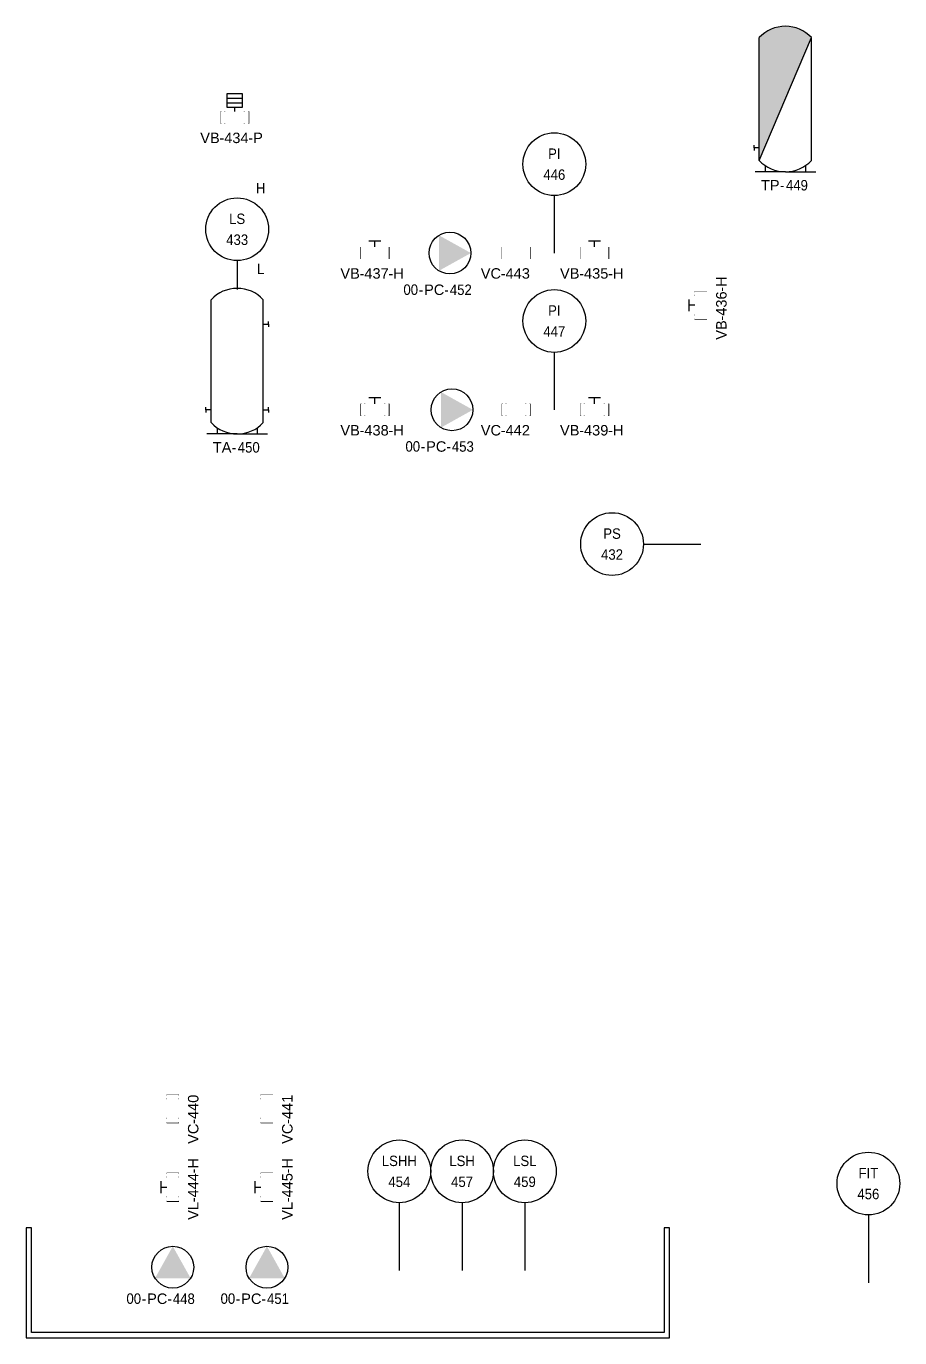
# Model space of a CAD drawing. Header units: millimetres. Extents: x 0 to 12089, y -479 to 374.
# Drawn here: x 3258 to 3425.1, y -10.5 to 240.4 of the extents above; entities that cross this region are included whole.
import ezdxf
from ezdxf.enums import TextEntityAlignment as Align

# ---------------------------------------------------------------- set-up
doc = ezdxf.new("R2010")
doc.units = ezdxf.units.MM
doc.header["$LTSCALE"] = 0.25
doc.set_wipeout_variables(frame=1)
for name, color, linetype, lineweight, true_color in [('equipment', 5, 'Continuous', 25, 0x0000ff), ('instrumentation', 7, 'Continuous', 25, 0xffffff), ('Text', 7, 'Continuous', 25, 0xffffff), ('unit', 1, 'Continuous', 25, 0xff0000), ('valve', 7, 'Continuous', 25, 0xffffff)]:
    doc.layers.add(name, color=color, linetype=linetype, lineweight=lineweight, true_color=true_color)
doc.styles.add('FlareSeparator$0$Organica', font='arial.ttf')
doc.styles.add('Organica', font='arial.ttf')
doc.styles.get("Standard").update_dxf_attribs({"font": 'arial.ttf'})
doc.styles.add('WasteContainer_Screeningcontainer_SB$0$Organica', font='arial.ttf')

# ---------------------------------------------------------------- blocks, each defined once
blk = doc.blocks.new('*U205')
at = {"color": 4, "lineweight": 25, "ltscale": 0.25}
blk.add_line((0, 11), (0, -2), dxfattribs=at)
at = {"color": 4}
blk.add_circle((0, 17), 6, dxfattribs=at)
at = {"style": 'Organica', "width": 0.9}
for tag, flags, p in [('EQUIP_TYPE', 9, (31.18, 65.35)), ('AREA_CODE', 9, (31.18, 62.35)), ('NOTE', 9, (31.18, 59.35)), ('NOTE_CHINESE', 9, (31.18, 56.35)), ('MODEL', 9, (31.18, 53.35)), ('MANUFACTURE', 9, (31.18, 50.35)), ('SPECIFICATION', 9, (31.18, 47.35)), ('DI', 9, (31.18, 44.35)), ('DO', 9, (31.18, 41.35)), ('AI', 9, (31.18, 38.35)), ('AO', 9, (31.18, 35.35)), ('PB', 9, (31.18, 32.35)), ('PO', 9, (31.18, 29.35)), ('PROCESSUNITAREA', 9, (31.18, 26.35)), ('TAG_ID', 8, (0, 19)), ('TAG', 8, (0, 15))]:
    blk.add_attdef(tag, text='', height=2, dxfattribs=dict(at, flags=flags)).set_placement(p, align=Align.MIDDLE_CENTER)
blk = doc.blocks.new('*U206')
at = {"color": 4, "lineweight": 25, "ltscale": 0.25}
blk.add_line((0, 11), (0, -2), dxfattribs=at)
at = {"color": 4}
blk.add_circle((0, 17), 6, dxfattribs=at)
at = {"style": 'Organica', "width": 0.9}
for tag, flags, p in [('SP_FLUID', 9, (31.18, 71.35)), ('SP_FLOW', 9, (31.18, 68.35)), ('EQUIP_TYPE', 9, (31.18, 65.35)), ('AREA_CODE', 9, (31.18, 62.35)), ('NOTE', 9, (31.18, 59.35)), ('NOTE_CHINESE', 9, (31.18, 56.35)), ('MODEL', 9, (31.18, 53.35)), ('MANUFACTURE', 9, (31.18, 50.35)), ('SPECIFICATION', 9, (31.18, 47.35)), ('DI', 9, (31.18, 44.35)), ('DO', 9, (31.18, 41.35)), ('AI', 9, (31.18, 38.35)), ('AO', 9, (31.18, 35.35)), ('PB', 9, (31.18, 32.35)), ('PO', 9, (31.18, 29.35)), ('PROCESSUNITAREA', 9, (31.18, 26.35)), ('TAG_ID', 8, (0, 19)), ('TAG', 8, (0, 15))]:
    blk.add_attdef(tag, text='', height=2, dxfattribs=dict(at, flags=flags)).set_placement(p, align=Align.MIDDLE_CENTER)
blk = doc.blocks.new('*U207')
at = {"color": 4, "lineweight": 25, "ltscale": 0.25}
blk.add_line((0, 11), (0, -2), dxfattribs=at)
at = {"color": 4}
blk.add_circle((0, 17), 6, dxfattribs=at)
at = {"style": 'Organica', "width": 0.9}
for tag, flags, p in [('EQUIP_TYPE', 9, (31.18, 65.35)), ('AREA_CODE', 9, (31.18, 62.35)), ('NOTE', 9, (31.18, 59.35)), ('NOTE_CHINESE', 9, (31.18, 56.35)), ('MODEL', 9, (31.18, 53.35)), ('MANUFACTURE', 9, (31.18, 50.35)), ('SPECIFICATION', 9, (31.18, 47.35)), ('DI', 9, (31.18, 44.35)), ('DO', 9, (31.18, 41.35)), ('AI', 9, (31.18, 38.35)), ('AO', 9, (31.18, 35.35)), ('PB', 9, (31.18, 32.35)), ('PO', 9, (31.18, 29.35)), ('PROCESSUNITAREA', 9, (31.18, 26.35)), ('TAG_ID', 8, (0, 19)), ('TAG', 8, (0, 15))]:
    blk.add_attdef(tag, text='', height=2, dxfattribs=dict(at, flags=flags)).set_placement(p, align=Align.MIDDLE_CENTER)
blk = doc.blocks.new('*U208')
at = {"color": 4, "lineweight": 25, "ltscale": 0.25}
blk.add_line((0, 11), (0, -2), dxfattribs=at)
at = {"color": 4}
blk.add_circle((0, 17), 6, dxfattribs=at)
at = {"style": 'Organica', "width": 0.9}
for tag, flags, p in [('EQUIP_TYPE', 9, (31.18, 65.35)), ('AREA_CODE', 9, (31.18, 62.35)), ('NOTE', 9, (31.18, 59.35)), ('NOTE_CHINESE', 9, (31.18, 56.35)), ('MODEL', 9, (31.18, 53.35)), ('MANUFACTURE', 9, (31.18, 50.35)), ('SPECIFICATION', 9, (31.18, 47.35)), ('DI', 9, (31.18, 44.35)), ('DO', 9, (31.18, 41.35)), ('AI', 9, (31.18, 38.35)), ('AO', 9, (31.18, 35.35)), ('PB', 9, (31.18, 32.35)), ('PO', 9, (31.18, 29.35)), ('PROCESSUNITAREA', 9, (31.18, 26.35)), ('TAG_ID', 8, (0, 19)), ('TAG', 8, (0, 15))]:
    blk.add_attdef(tag, text='', height=2, dxfattribs=dict(at, flags=flags)).set_placement(p, align=Align.MIDDLE_CENTER)
blk = doc.blocks.new('*U282')
at = {"color": 4, "lineweight": 25, "ltscale": 0.25}
blk.add_line((6, 17), (17, 17), dxfattribs=at)
at = {"color": 4}
blk.add_circle((0, 17), 6, dxfattribs=at)
at = {"style": 'Organica', "width": 0.9}
for tag, flags, p in [('EQUIP_TYPE', 9, (31.18, 65.35)), ('AREA_CODE', 9, (31.18, 62.35)), ('NOTE', 9, (31.18, 59.35)), ('NOTE_CHINESE', 9, (31.18, 56.35)), ('MODEL', 9, (31.18, 53.35)), ('MANUFACTURE', 9, (31.18, 50.35)), ('SPECIFICATION', 9, (31.18, 47.35)), ('DI', 9, (31.18, 44.35)), ('DO', 9, (31.18, 41.35)), ('AI', 9, (31.18, 38.35)), ('AO', 9, (31.18, 35.35)), ('PB', 9, (31.18, 32.35)), ('PO', 9, (31.18, 29.35)), ('PROCESSUNITAREA', 9, (31.18, 26.35)), ('TAG_ID', 8, (0, 19)), ('TAG', 8, (0, 15))]:
    blk.add_attdef(tag, text='', height=2, dxfattribs=dict(at, flags=flags)).set_placement(p, align=Align.MIDDLE_CENTER)
blk = doc.blocks.new('*U283')
at = {"color": 4, "lineweight": 25, "ltscale": 0.25}
blk.add_line((0, 11), (0, 5.5), dxfattribs=at)
at = {"color": 4}
blk.add_circle((0, 17), 6, dxfattribs=at)
at = {"char_height": 2, "width": 5.3402, "attachment_point": 5, "line_spacing_factor": 0.9, "style": 'Organica'}
for s, insert in [('{\\W0.9;H}', (4.49, 24.85)), ('\\pxqc;{\\W0.9;L}', (4.49, 9.42))]:
    blk.add_mtext(s, dxfattribs=dict(at, insert=insert))
at = {"style": 'Organica', "width": 0.9}
for tag, flags, p in [('EQUIP_TYPE', 9, (31.18, 65.35)), ('AREA_CODE', 9, (31.18, 62.35)), ('NOTE', 9, (31.18, 59.35)), ('NOTE_CHINESE', 9, (31.18, 56.35)), ('MODEL', 9, (31.18, 53.35)), ('MANUFACTURE', 9, (31.18, 50.35)), ('SPECIFICATION', 9, (31.18, 47.35)), ('DI', 9, (31.18, 44.35)), ('DO', 9, (31.18, 41.35)), ('AI', 9, (31.18, 38.35)), ('AO', 9, (31.18, 35.35)), ('PB', 9, (31.18, 32.35)), ('PO', 9, (31.18, 29.35)), ('PROCESSUNITAREA', 9, (31.18, 26.35)), ('TAG_ID', 8, (0, 19)), ('TAG', 8, (0, 15))]:
    blk.add_attdef(tag, text='', height=2, dxfattribs=dict(at, flags=flags)).set_placement(p, align=Align.MIDDLE_CENTER)
blk = doc.blocks.new('*U219')
at = {"color": 4, "lineweight": 25, "ltscale": 0.25}
blk.add_line((0, 11), (0, 0), dxfattribs=at)
at = {"color": 4}
blk.add_circle((0, 17), 6, dxfattribs=at)
at = {"style": 'Organica', "width": 0.9}
for tag, flags, p in [('SP_FLUID', 9, (31.18, 71.35)), ('SP_FLOW', 9, (31.18, 68.35)), ('EQUIP_TYPE', 9, (31.18, 65.35)), ('AREA_CODE', 9, (31.18, 62.35)), ('NOTE', 9, (31.18, 59.35)), ('NOTE_CHINESE', 9, (31.18, 56.35)), ('MODEL', 9, (31.18, 53.35)), ('MANUFACTURE', 9, (31.18, 50.35)), ('SPECIFICATION', 9, (31.18, 47.35)), ('DI', 9, (31.18, 44.35)), ('DO', 9, (31.18, 41.35)), ('AI', 9, (31.18, 38.35)), ('AO', 9, (31.18, 35.35)), ('PB', 9, (31.18, 32.35)), ('PO', 9, (31.18, 29.35)), ('PROCESSUNITAREA', 9, (31.18, 26.35)), ('TAG_ID', 8, (0, 19)), ('TAG', 8, (0, 15))]:
    blk.add_attdef(tag, text='', height=2, dxfattribs=dict(at, flags=flags)).set_placement(p, align=Align.MIDDLE_CENTER)
blk = doc.blocks.new('*U354')
at = {"lineweight": 25, "ltscale": 0.25, "flags": 128}
blk.add_lwpolyline([(0, 21), (0, 0), (123, 0), (123, 21), (122, 21), (122, 1), (1, 1), (1, 21)], close=True, dxfattribs=at)
at = {"style": 'Organica', "flags": 1}
for tag, p in [('WIDTH', (-11.4, 38.99)), ('HEIGHT', (-11.4, 36.04)), ('LENGTH', (-11.4, 33.02)), ('LIQUIDLEVEL', (-11.4, 29.93)), ('VOLUME', (-11.4, 26.97))]:
    blk.add_attdef(tag, text='', height=2, dxfattribs=at).set_placement(p, align=Align.MIDDLE_CENTER)
at = {"layer": 'Text', "lineweight": 30, "flags": 104}
blk.add_attdef('NAME1', text='', height=2.5, dxfattribs=at).set_placement((25.58, -5.71), align=Align.MIDDLE_CENTER)
blk = doc.blocks.new('*U413')
blk.add_circle((0, 0), 4)
blk.add_solid([(-3.4, -2.11), (0, 4), (3.4, -2.11)])
at = {"char_height": 2, "width": 5.3402, "attachment_point": 6, "line_spacing_factor": 0.9, "style": 'Organica'}
for insert in [(-5.1, -6.03), (-0.2, -6.03)]:
    blk.add_mtext('{\\W0.9;-}', dxfattribs=dict(at, insert=insert))
at = {"style": 'Organica', "flags": 1}
for tag, p in [('PUMP_TYPE', (-13.95, 99.74)), ('NOTE', (-13.95, 96.74)), ('NOTE_CHINESE', (-13.95, 93.74)), ('MATERIAL_HOUSING', (-13.95, 90.64)), ('MATERIAL_IMPELLER', (-13.95, 87.64)), ('INSTALLED_POWER', (-13.95, 81.43)), ('CONSUMED_POWER', (-13.95, 78.43)), ('MODEL', (-13.95, 75.32)), ('MANUFACTURE', (-13.95, 72.21)), ('UNIT_CAPACITY', (-13.42, 69.06)), ('SP_CAPACITY', (-13.42, 66.16)), ('UNIT_HEAD', (-13.42, 63.06)), ('SP_HEAD', (-13.42, 60.06)), ('INSTALLATION', (-13.42, 56.95)), ('STB_DTY', (-13.42, 53.63)), ('RUNNINGHOURS', (-13.42, 50.63)), ('HOSTNAME', (-12.95, 46.85)), ('DI', (-13.85, 41.6)), ('DO', (-13.85, 38.6)), ('PO', (-13.85, 26.6)), ('PROCESSUNITAREA', (-13.85, 23.6))]:
    blk.add_attdef(tag, text='', height=2, dxfattribs=at).set_placement(p, align=Align.MIDDLE_CENTER)
at = {"style": 'Organica', "width": 0.9}
blk.add_attdef('AREA_CODE', text='', height=2, dxfattribs=at).set_placement((-6.07, -6.01), align=Align.MIDDLE_RIGHT)
at = {"style": 'Organica'}
blk.add_attdef('TAG_ID', text='', height=2, dxfattribs=at).set_placement((-1.04, -6.03), align=Align.MIDDLE_RIGHT)
at = {"style": 'Organica', "width": 0.9, "flags": 8}
blk.add_attdef('TAG', text='', height=2, dxfattribs=at).set_placement((2.11, -6.03), align=Align.MIDDLE_CENTER)
blk = doc.blocks.new('*U415')
blk.add_circle((0, 0), 4)
blk.add_solid([(-3.4, -2.11), (0, 4), (3.4, -2.11)])
at = {"char_height": 2, "width": 5.3402, "attachment_point": 6, "line_spacing_factor": 0.9, "style": 'Organica'}
for insert in [(-5.1, -6.03), (-0.2, -6.03)]:
    blk.add_mtext('{\\W0.9;-}', dxfattribs=dict(at, insert=insert))
at = {"style": 'Organica', "flags": 1}
for tag, p in [('PUMP_TYPE', (-13.95, 99.74)), ('NOTE', (-13.95, 96.74)), ('NOTE_CHINESE', (-13.95, 93.74)), ('MATERIAL_HOUSING', (-13.95, 90.64)), ('MATERIAL_IMPELLER', (-13.95, 87.64)), ('INSTALLED_POWER', (-13.95, 81.43)), ('CONSUMED_POWER', (-13.95, 78.43)), ('MODEL', (-13.95, 75.32)), ('MANUFACTURE', (-13.95, 72.21)), ('UNIT_CAPACITY', (-13.42, 69.06)), ('SP_CAPACITY', (-13.42, 66.16)), ('UNIT_HEAD', (-13.42, 63.06)), ('SP_HEAD', (-13.42, 60.06)), ('INSTALLATION', (-13.42, 56.95)), ('STB_DTY', (-13.42, 53.63)), ('RUNNINGHOURS', (-13.42, 50.63)), ('HOSTNAME', (-12.95, 46.85)), ('DI', (-13.85, 41.6)), ('DO', (-13.85, 38.6)), ('PO', (-13.85, 26.6)), ('PROCESSUNITAREA', (-13.85, 23.6))]:
    blk.add_attdef(tag, text='', height=2, dxfattribs=at).set_placement(p, align=Align.MIDDLE_CENTER)
at = {"style": 'Organica', "width": 0.9}
blk.add_attdef('AREA_CODE', text='', height=2, dxfattribs=at).set_placement((-6.07, -6.01), align=Align.MIDDLE_RIGHT)
at = {"style": 'Organica'}
blk.add_attdef('TAG_ID', text='', height=2, dxfattribs=at).set_placement((-1.04, -6.03), align=Align.MIDDLE_RIGHT)
at = {"style": 'Organica', "width": 0.9, "flags": 8}
blk.add_attdef('TAG', text='', height=2, dxfattribs=at).set_placement((2.11, -6.03), align=Align.MIDDLE_CENTER)
blk = doc.blocks.new('*U417')
blk.add_circle((0, 0), 4)
blk.add_solid([(-3.4, -2.11), (0, 4), (3.4, -2.11)])
at = {"char_height": 2, "width": 5.3402, "attachment_point": 6, "rotation": 90, "line_spacing_factor": 0.9, "style": 'Organica'}
for insert in [(7.02, -0.23), (7.02, -5.13)]:
    blk.add_mtext('{\\W0.9;-}', dxfattribs=dict(at, insert=insert))
at = {"style": 'Organica', "flags": 1}
for tag, p in [('PUMP_TYPE', (-13.95, 99.74)), ('NOTE', (-13.95, 96.74)), ('NOTE_CHINESE', (-13.95, 93.74)), ('MATERIAL_HOUSING', (-13.95, 90.64)), ('MATERIAL_IMPELLER', (-13.95, 87.64)), ('INSTALLED_POWER', (-13.95, 81.43)), ('CONSUMED_POWER', (-13.95, 78.43)), ('MODEL', (-13.95, 75.32)), ('MANUFACTURE', (-13.95, 72.21)), ('UNIT_CAPACITY', (-13.42, 69.06)), ('SP_CAPACITY', (-13.42, 66.16)), ('UNIT_HEAD', (-13.42, 63.06)), ('SP_HEAD', (-13.42, 60.06)), ('INSTALLATION', (-13.42, 56.95)), ('STB_DTY', (-13.42, 53.63)), ('RUNNINGHOURS', (-13.42, 50.63)), ('HOSTNAME', (-12.95, 46.85)), ('DI', (-13.85, 41.6)), ('DO', (-13.85, 38.6)), ('PO', (-13.85, 26.6)), ('PROCESSUNITAREA', (-13.85, 23.6))]:
    blk.add_attdef(tag, text='', height=2, dxfattribs=at).set_placement(p, align=Align.MIDDLE_CENTER)
at = {"style": 'Organica', "width": 0.9, "flags": 8}
blk.add_attdef('TAG', text='', height=2, rotation=90, dxfattribs=at).set_placement((7.02, 2.08), align=Align.MIDDLE_CENTER)
at = {"style": 'Organica'}
blk.add_attdef('TAG_ID', text='', height=2, rotation=90, dxfattribs=at).set_placement((7.02, -1.07), align=Align.MIDDLE_RIGHT)
at = {"style": 'Organica', "width": 0.9}
blk.add_attdef('AREA_CODE', text='', height=2, rotation=90, dxfattribs=at).set_placement((7, -6.1), align=Align.MIDDLE_RIGHT)
blk = doc.blocks.new('*U419')
blk.add_circle((0, 0), 4)
blk.add_solid([(-3.4, -2.11), (0, 4), (3.4, -2.11)])
at = {"char_height": 2, "width": 5.3402, "attachment_point": 6, "rotation": 90, "line_spacing_factor": 0.9, "style": 'Organica'}
for insert in [(7.02, -0.23), (7.02, -5.13)]:
    blk.add_mtext('{\\W0.9;-}', dxfattribs=dict(at, insert=insert))
at = {"style": 'Organica', "flags": 1}
for tag, p in [('PUMP_TYPE', (-13.95, 99.74)), ('NOTE', (-13.95, 96.74)), ('NOTE_CHINESE', (-13.95, 93.74)), ('MATERIAL_HOUSING', (-13.95, 90.64)), ('MATERIAL_IMPELLER', (-13.95, 87.64)), ('INSTALLED_POWER', (-13.95, 81.43)), ('CONSUMED_POWER', (-13.95, 78.43)), ('MODEL', (-13.95, 75.32)), ('MANUFACTURE', (-13.95, 72.21)), ('UNIT_CAPACITY', (-13.42, 69.06)), ('SP_CAPACITY', (-13.42, 66.16)), ('UNIT_HEAD', (-13.42, 63.06)), ('SP_HEAD', (-13.42, 60.06)), ('INSTALLATION', (-13.42, 56.95)), ('STB_DTY', (-13.42, 53.63)), ('RUNNINGHOURS', (-13.42, 50.63)), ('HOSTNAME', (-12.95, 46.85)), ('DI', (-13.85, 41.6)), ('DO', (-13.85, 38.6)), ('PO', (-13.85, 26.6)), ('PROCESSUNITAREA', (-13.85, 23.6))]:
    blk.add_attdef(tag, text='', height=2, dxfattribs=at).set_placement(p, align=Align.MIDDLE_CENTER)
at = {"style": 'Organica', "width": 0.9, "flags": 8}
blk.add_attdef('TAG', text='', height=2, rotation=90, dxfattribs=at).set_placement((7.02, 2.08), align=Align.MIDDLE_CENTER)
at = {"style": 'Organica'}
blk.add_attdef('TAG_ID', text='', height=2, rotation=90, dxfattribs=at).set_placement((7.02, -1.07), align=Align.MIDDLE_RIGHT)
at = {"style": 'Organica', "width": 0.9}
blk.add_attdef('AREA_CODE', text='', height=2, rotation=90, dxfattribs=at).set_placement((7, -6.1), align=Align.MIDDLE_RIGHT)
blk = doc.blocks.new('*U549')
blk.add_hatch(color=256).paths.add_polyline_path([(10, 25.17, 0.433259), (0, 25.17), (0, 1.65)])
at = {"lineweight": 25, "ltscale": 0.25}
for p, q in [((0, 1.65), (0, 25.17)), ((0, 1.65), (10, 25.17)), ((10, 1.65), (10, 25.17)), ((-1, 4.09), (-1, 4.59)), ((0, 4.09), (-1, 4.09)), ((-1, 4.09), (-1, 3.59)), ((1.15, 0.67), (1.15, -0.52)), ((8.85, 0.67), (8.85, -0.52)), ((5, -0.52), (-0.8, -0.52)), ((5, -0.52), (10.8, -0.52))]:
    blk.add_line(p, q, dxfattribs=at)
for centre, start, end in [((5, 20.48), 43.1498, 136.8502), ((5, 6.34), 223.1498, 316.8502)]:
    blk.add_arc(centre, 6.85, start, end)
at = {"insert": (4.8, -3.09), "char_height": 2, "width": 5.3402, "attachment_point": 6, "line_spacing_factor": 0.9, "style": 'FlareSeparator$0$Organica'}
blk.add_mtext('{\\W0.9;-}', dxfattribs=at)
at = {"flags": 1}
for tag, style, p in [('NOTE', 'FlareSeparator$0$Organica', (32.34, 64.82)), ('STB_DTY', 'WasteContainer_Screeningcontainer_SB$0$Organica', (32.87, 61.29)), ('MODEL', 'WasteContainer_Screeningcontainer_SB$0$Organica', (32.87, 54.87)), ('MANUFACTURE', 'WasteContainer_Screeningcontainer_SB$0$Organica', (32.87, 51.77)), ('SP_VOLUME', 'WasteContainer_Screeningcontainer_SB$0$Organica', (32.95, 48.47)), ('EQUIP_TYPE', 'FlareSeparator$0$Organica', (33.98, 43.48)), ('NOTE_CHINESE', 'FlareSeparator$0$Organica', (33.98, 37.48)), ('STB_DTY', 'FlareSeparator$0$Organica', (33.98, 34.48)), ('MATERIAL_BODY', 'FlareSeparator$0$Organica', (33.98, 31.37)), ('MODEL', 'FlareSeparator$0$Organica', (33.98, 28.06)), ('MANUFACTURE', 'FlareSeparator$0$Organica', (33.98, 24.95)), ('SP_VOLUME', 'FlareSeparator$0$Organica', (34.06, 21.66)), ('UNIT_VOLUME', 'FlareSeparator$0$Organica', (34.06, 18.66))]:
    blk.add_attdef(tag, text='', height=2, dxfattribs=dict(at, style=style)).set_placement(p, align=Align.MIDDLE_CENTER)
at = {"style": 'FlareSeparator$0$Organica'}
blk.add_attdef('TAG_ID', text='', height=2, dxfattribs=at).set_placement((3.89, -3.09), align=Align.MIDDLE_RIGHT)
at = {"style": 'FlareSeparator$0$Organica', "width": 0.9, "flags": 8}
blk.add_attdef('TAG', text='', height=2, dxfattribs=at).set_placement((5.11, -3.09), align=Align.MIDDLE_LEFT)
blk = doc.blocks.new('*U550')
at = {"lineweight": 25, "ltscale": 0.25}
for p, q in [((0, 1.65), (0, 25.17)), ((10, 1.65), (10, 25.17)), ((10, 20.5), (11, 20.5)), ((11, 20.5), (11, 21)), ((11, 20.5), (11, 20)), ((-1, 4.09), (-1, 4.59)), ((0, 4.09), (-1, 4.09)), ((-1, 4.09), (-1, 3.59)), ((10, 4.09), (11, 4.09)), ((11, 4.09), (11, 4.59)), ((11, 4.09), (11, 3.59)), ((1.15, 0.67), (1.15, -0.52)), ((8.85, 0.67), (8.85, -0.52)), ((5, -0.52), (-0.8, -0.52)), ((5, -0.52), (10.8, -0.52))]:
    blk.add_line(p, q, dxfattribs=at)
for centre, start, end in [((5, 20.48), 43.1498, 136.8502), ((5, 6.34), 223.1498, 316.8502)]:
    blk.add_arc(centre, 6.85, start, end)
at = {"insert": (4.8, -3.09), "char_height": 2, "width": 5.3402, "attachment_point": 6, "line_spacing_factor": 0.9, "style": 'FlareSeparator$0$Organica'}
blk.add_mtext('{\\W0.9;-}', dxfattribs=at)
at = {"flags": 1}
for tag, style, p in [('NOTE', 'FlareSeparator$0$Organica', (32.34, 64.82)), ('STB_DTY', 'WasteContainer_Screeningcontainer_SB$0$Organica', (32.87, 61.29)), ('MODEL', 'WasteContainer_Screeningcontainer_SB$0$Organica', (32.87, 54.87)), ('MANUFACTURE', 'WasteContainer_Screeningcontainer_SB$0$Organica', (32.87, 51.77)), ('SP_VOLUME', 'WasteContainer_Screeningcontainer_SB$0$Organica', (32.95, 48.47)), ('EQUIP_TYPE', 'FlareSeparator$0$Organica', (33.98, 43.48)), ('NOTE_CHINESE', 'FlareSeparator$0$Organica', (33.98, 37.48)), ('STB_DTY', 'FlareSeparator$0$Organica', (33.98, 34.48)), ('MATERIAL_BODY', 'FlareSeparator$0$Organica', (33.98, 31.37)), ('MODEL', 'FlareSeparator$0$Organica', (33.98, 28.06)), ('MANUFACTURE', 'FlareSeparator$0$Organica', (33.98, 24.95)), ('SP_VOLUME', 'FlareSeparator$0$Organica', (34.06, 21.66)), ('UNIT_VOLUME', 'FlareSeparator$0$Organica', (34.06, 18.66))]:
    blk.add_attdef(tag, text='', height=2, dxfattribs=dict(at, style=style)).set_placement(p, align=Align.MIDDLE_CENTER)
at = {"style": 'FlareSeparator$0$Organica'}
blk.add_attdef('TAG_ID', text='', height=2, dxfattribs=at).set_placement((3.89, -3.09), align=Align.MIDDLE_RIGHT)
at = {"style": 'FlareSeparator$0$Organica', "width": 0.9, "flags": 8}
blk.add_attdef('TAG', text='', height=2, dxfattribs=at).set_placement((5.11, -3.09), align=Align.MIDDLE_LEFT)
blk = doc.blocks.new('*U602')
at = {"lineweight": 25, "ltscale": 0.25}
for p, q in [((1.5, 4.5), (-1.5, 4.5)), ((-1.5, 4.5), (-1.5, 2)), ((-1.5, 3.67), (1.5, 3.67)), ((-1.5, 2.83), (1.5, 2.83)), ((1.5, 2), (1.5, 4.5)), ((-2.67, 1.14), (-2.67, -1.14)), ((-1.9, -1.14), (-1.9, 1.14)), ((1.9, -0.76), (-1.9, 0.76)), ((-1.5, 2), (0, 2)), ((0, 0.5), (0, 2)), ((0, 2), (1.5, 2)), ((1.9, -1.14), (1.9, 1.14)), ((2.67, 1.14), (2.67, -1.14))]:
    blk.add_line(p, q, dxfattribs=at)
blk.add_circle((0, 0), 0.5)
at = {"char_height": 2, "width": 5.3402, "style": 'Organica'}
for s, insert, attachment_point in [('-', (-1.98, -3.9), 6), ('-P', (2.6, -3.9), 4)]:
    blk.add_mtext(s, dxfattribs=dict(at, insert=insert, attachment_point=attachment_point))
at = {"style": 'Organica'}
for tag, flags, p in [('EQUIP_TYPE', 1, (-8.63, 62.54)), ('NOTE', 1, (-8.63, 59.54)), ('NOTE_CHINESE', 1, (-8.63, 56.54)), ('AREA_CODE', 1, (-8.63, 53.54)), ('DI', 1, (-8.63, 50.54)), ('DO', 1, (-8.63, 47.54)), ('AI', 1, (-8.63, 44.54)), ('AO', 1, (-8.63, 41.54)), ('PB', 1, (-8.63, 38.54)), ('PO', 1, (-8.63, 35.54)), ('SP_ACTUATED', 1, (-8.63, 32.54)), ('SIZE', 1, (-8.63, 23.54)), ('MATERIAL', 1, (-8.63, 19.54)), ('PRESSURE', 1, (-8.63, 15.54)), ('PROCESSUNITAREA', 1, (-8.63, 11.72)), ('TAG', 8, (0.33, -3.9))]:
    blk.add_attdef(tag, text='', height=2, dxfattribs=dict(at, flags=flags)).set_placement(p, align=Align.MIDDLE_CENTER)
blk.add_attdef('TAG_ID', text='', height=2, dxfattribs=at).set_placement((-2.86, -3.9), align=Align.MIDDLE_RIGHT)
blk.add_wipeout([(-2.67, 1.14), (2.67, 1.14), (2.67, -1.14), (-2.67, -1.14)])
blk = doc.blocks.new('*U557')
at = {"lineweight": 25, "ltscale": 0.25}
for p, q in [((-2.67, 1.14), (-2.67, -1.14)), ((-1.9, -1.14), (-1.9, 1.14)), ((1.9, -0.76), (-1.9, 0.76)), ((1.14, 2.29), (-1.14, 2.29)), ((0, 0.5), (0, 2.29)), ((1.9, -1.14), (1.9, 1.14)), ((2.67, 1.14), (2.67, -1.14))]:
    blk.add_line(p, q, dxfattribs=at)
blk.add_circle((0, 0), 0.5)
at = {"char_height": 2, "width": 5.3402, "style": 'Organica'}
for s, insert, attachment_point in [('-', (-1.98, -3.9), 6), ('-H', (2.6, -3.9), 4)]:
    blk.add_mtext(s, dxfattribs=dict(at, insert=insert, attachment_point=attachment_point))
at = {"style": 'Organica'}
for tag, flags, p in [('EQUIP_TYPE', 1, (-8.63, 62.54)), ('NOTE', 1, (-8.63, 59.54)), ('NOTE_CHINESE', 1, (-8.63, 56.54)), ('AREA_CODE', 1, (-8.63, 53.54)), ('DI', 1, (-8.63, 50.54)), ('DO', 1, (-8.63, 47.54)), ('AI', 1, (-8.63, 44.54)), ('AO', 1, (-8.63, 41.54)), ('PB', 1, (-8.63, 38.54)), ('PO', 1, (-8.63, 35.54)), ('SP_ACTUATED', 1, (-8.63, 32.54)), ('SIZE', 1, (-8.63, 23.54)), ('MATERIAL', 1, (-8.63, 19.54)), ('PRESSURE', 1, (-8.63, 15.54)), ('PROCESSUNITAREA', 1, (-8.63, 11.72)), ('TAG', 8, (0.33, -3.9))]:
    blk.add_attdef(tag, text='', height=2, dxfattribs=dict(at, flags=flags)).set_placement(p, align=Align.MIDDLE_CENTER)
blk.add_attdef('TAG_ID', text='', height=2, dxfattribs=at).set_placement((-2.86, -3.9), align=Align.MIDDLE_RIGHT)
blk.add_wipeout([(-2.67, 1.14), (2.67, 1.14), (2.67, -1.14), (-2.67, -1.14)])
blk = doc.blocks.new('*U578')
at = {"lineweight": 25, "ltscale": 0.25}
for p, q in [((-2.67, 1.14), (-2.67, -1.14)), ((-1.9, -1.14), (-1.9, 1.14)), ((-1.9, 0.76), (1.9, -0.76)), ((1.9, -0.76), (1.09, 0.17)), ((1.9, -1.14), (1.9, 1.14)), ((2.67, 1.14), (2.67, -1.14)), ((1.9, -0.76), (0.67, -0.87))]:
    blk.add_line(p, q, dxfattribs=at)
at = {"insert": (-1.98, -3.9), "char_height": 2, "width": 5.3402, "attachment_point": 6, "style": 'Organica'}
blk.add_mtext('-', dxfattribs=at)
at = {"style": 'Organica'}
for tag, flags, p in [('EQUIP_TYPE', 1, (-8.63, 62.54)), ('NOTE', 1, (-8.63, 59.54)), ('NOTE_CHINESE', 1, (-8.63, 56.54)), ('AREA_CODE', 1, (-8.63, 53.54)), ('DI', 1, (-8.63, 50.54)), ('DO', 1, (-8.63, 47.54)), ('AI', 1, (-8.63, 44.54)), ('AO', 1, (-8.63, 41.54)), ('PB', 1, (-8.63, 38.54)), ('PO', 1, (-8.63, 35.54)), ('SP_ACTUATED', 1, (-8.63, 32.54)), ('SIZE', 1, (-8.63, 23.54)), ('MATERIAL', 1, (-8.63, 19.54)), ('PRESSURE', 1, (-8.63, 15.54)), ('PROCESSUNITAREA', 1, (-8.63, 11.72)), ('TAG', 8, (0.33, -3.9))]:
    blk.add_attdef(tag, text='', height=2, dxfattribs=dict(at, flags=flags)).set_placement(p, align=Align.MIDDLE_CENTER)
blk.add_attdef('TAG_ID', text='', height=2, dxfattribs=at).set_placement((-2.86, -3.9), align=Align.MIDDLE_RIGHT)
blk.add_wipeout([(-2.67, 1.14), (2.67, 1.14), (2.67, -1.14), (-2.67, -1.14)])
blk = doc.blocks.new('*U556')
blk.add_hatch(color=256).paths.add_polyline_path([(-0.5, 0, 1), (0.5, 0, 1)])
at = {"lineweight": 25, "ltscale": 0.25}
for p, q in [((-2.67, 1.14), (-2.67, -1.14)), ((-1.9, -1.14), (-1.9, 1.14)), ((-0.46, 0.19), (-1.9, 0.76)), ((1.14, 2.29), (-1.14, 2.29)), ((0, 2.29), (0, 0)), ((0.46, 0.19), (1.9, 0.76)), ((1.9, -1.14), (1.9, 1.14)), ((2.67, 1.14), (2.67, -1.14)), ((-1.9, -0.76), (-0.46, -0.19)), ((1.9, -0.76), (0.46, -0.19))]:
    blk.add_line(p, q, dxfattribs=at)
blk.add_circle((0, 0), 0.5)
at = {"char_height": 2, "width": 5.3402, "style": 'Organica'}
for s, insert, attachment_point in [('-', (-1.98, -3.9), 6), ('-H', (2.6, -3.9), 4)]:
    blk.add_mtext(s, dxfattribs=dict(at, insert=insert, attachment_point=attachment_point))
at = {"style": 'Organica'}
for tag, flags, p in [('EQUIP_TYPE', 1, (-8.63, 62.54)), ('NOTE', 1, (-8.63, 59.54)), ('NOTE_CHINESE', 1, (-8.63, 56.54)), ('AREA_CODE', 1, (-8.63, 53.54)), ('DI', 1, (-8.63, 50.54)), ('DO', 1, (-8.63, 47.54)), ('AI', 1, (-8.63, 44.54)), ('AO', 1, (-8.63, 41.54)), ('PB', 1, (-8.63, 38.54)), ('PO', 1, (-8.63, 35.54)), ('SP_ACTUATED', 1, (-8.63, 32.54)), ('SIZE', 1, (-8.63, 23.54)), ('MATERIAL', 1, (-8.63, 19.54)), ('PRESSURE', 1, (-8.63, 15.54)), ('PROCESSUNITAREA', 1, (-8.63, 11.72)), ('TAG', 8, (0.33, -3.9))]:
    blk.add_attdef(tag, text='', height=2, dxfattribs=dict(at, flags=flags)).set_placement(p, align=Align.MIDDLE_CENTER)
blk.add_attdef('TAG_ID', text='', height=2, dxfattribs=at).set_placement((-2.86, -3.9), align=Align.MIDDLE_RIGHT)
blk.add_wipeout([(-2.67, 1.14), (2.67, 1.14), (2.67, -1.14), (-2.67, -1.14)])

msp = doc.modelspace()

# ---------------------------------------------------------------- block references
at = {"layer": 'equipment'}
ref = msp.add_blockref('*U549', (3398.18, 213.05), dxfattribs=at)
ref.add_attrib('TAG', '449', dxfattribs={"layer": '0', "height": 2, "style": 'FlareSeparator$0$Organica', "width": 0.9}).set_placement((3403.29, 209.97), align=Align.MIDDLE_LEFT)
ref.add_attrib('TAG_ID', 'TP', dxfattribs={"layer": '0', "height": 2, "style": 'FlareSeparator$0$Organica'}).set_placement((3402.07, 209.97), align=Align.MIDDLE_RIGHT)
ref = msp.add_blockref('*U417', (3339.03, 197), dxfattribs=dict(at, rotation=270))
ref.add_attrib('TAG', '452', dxfattribs={"layer": '0', "height": 2, "style": 'Organica', "width": 0.9}).set_placement((3341.11, 189.98), align=Align.MIDDLE_CENTER)
ref.add_attrib('AREA_CODE', '00', dxfattribs={"layer": '0', "height": 2, "style": 'Organica', "width": 0.9}).set_placement((3332.93, 190), align=Align.MIDDLE_RIGHT)
ref.add_attrib('TAG_ID', 'PC', dxfattribs={"layer": '0', "height": 2, "style": 'Organica'}).set_placement((3337.96, 189.98), align=Align.MIDDLE_RIGHT)
ref = msp.add_blockref('*U550', (3293.34, 162.91), dxfattribs=at)
ref.add_attrib('TAG', '450', dxfattribs={"layer": '0', "height": 2, "style": 'FlareSeparator$0$Organica', "width": 0.9}).set_placement((3298.46, 159.83), align=Align.MIDDLE_LEFT)
ref.add_attrib('TAG_ID', 'TA', dxfattribs={"layer": '0', "height": 2, "style": 'FlareSeparator$0$Organica'}).set_placement((3297.24, 159.83), align=Align.MIDDLE_RIGHT)
ref = msp.add_blockref('*U419', (3339.42, 167.01), dxfattribs=dict(at, rotation=270))
ref.add_attrib('TAG', '453', dxfattribs={"layer": '0', "height": 2, "style": 'Organica', "width": 0.9}).set_placement((3341.5, 159.99), align=Align.MIDDLE_CENTER)
ref.add_attrib('AREA_CODE', '00', dxfattribs={"layer": '0', "height": 2, "style": 'Organica', "width": 0.9}).set_placement((3333.32, 160.01), align=Align.MIDDLE_RIGHT)
ref.add_attrib('TAG_ID', 'PC', dxfattribs={"layer": '0', "height": 2, "style": 'Organica'}).set_placement((3338.35, 159.99), align=Align.MIDDLE_RIGHT)
ref = msp.add_blockref('*U413', (3286.03, 3), dxfattribs=at)
ref.add_attrib('TAG', '448', dxfattribs={"layer": '0', "height": 2, "style": 'Organica', "width": 0.9}).set_placement((3288.14, -3.03), align=Align.MIDDLE_CENTER)
ref.add_attrib('AREA_CODE', '00', dxfattribs={"layer": '0', "height": 2, "style": 'Organica', "width": 0.9}).set_placement((3279.96, -3.01), align=Align.MIDDLE_RIGHT)
ref.add_attrib('TAG_ID', 'PC', dxfattribs={"layer": '0', "height": 2, "style": 'Organica'}).set_placement((3284.99, -3.03), align=Align.MIDDLE_RIGHT)
ref = msp.add_blockref('*U415', (3304.03, 3), dxfattribs=at)
ref.add_attrib('TAG', '451', dxfattribs={"layer": '0', "height": 2, "style": 'Organica', "width": 0.9}).set_placement((3306.14, -3.03), align=Align.MIDDLE_CENTER)
ref.add_attrib('AREA_CODE', '00', dxfattribs={"layer": '0', "height": 2, "style": 'Organica', "width": 0.9}).set_placement((3297.96, -3.01), align=Align.MIDDLE_RIGHT)
ref.add_attrib('TAG_ID', 'PC', dxfattribs={"layer": '0', "height": 2, "style": 'Organica'}).set_placement((3302.99, -3.03), align=Align.MIDDLE_RIGHT)
at = {"layer": 'instrumentation'}
ref = msp.add_blockref('*U219', (3358.99, 197), dxfattribs=at)
ref.add_attrib('TAG', '446', dxfattribs={"layer": '0', "height": 2, "style": 'Organica', "width": 0.9}).set_placement((3358.99, 212), align=Align.MIDDLE_CENTER)
ref.add_attrib('TAG_ID', 'PI', dxfattribs={"layer": '0', "height": 2, "style": 'Organica', "width": 0.9}).set_placement((3358.99, 216), align=Align.MIDDLE_CENTER)
ref = msp.add_blockref('*U283', (3298.34, 184.55), dxfattribs=at)
ref.add_attrib('TAG', '433', dxfattribs={"layer": '0', "height": 2, "style": 'Organica', "width": 0.9}).set_placement((3298.34, 199.55), align=Align.MIDDLE_CENTER)
ref.add_attrib('TAG_ID', 'LS', dxfattribs={"layer": '0', "height": 2, "style": 'Organica', "width": 0.9}).set_placement((3298.34, 203.55), align=Align.MIDDLE_CENTER)
ref = msp.add_blockref('*U219', (3358.99, 167), dxfattribs=at)
ref.add_attrib('TAG', '447', dxfattribs={"layer": '0', "height": 2, "style": 'Organica', "width": 0.9}).set_placement((3358.99, 182), align=Align.MIDDLE_CENTER)
ref.add_attrib('TAG_ID', 'PI', dxfattribs={"layer": '0', "height": 2, "style": 'Organica', "width": 0.9}).set_placement((3358.99, 186), align=Align.MIDDLE_CENTER)
ref = msp.add_blockref('*U282', (3370.03, 124.33), dxfattribs=at)
ref.add_attrib('TAG', '432', dxfattribs={"layer": '0', "height": 2, "style": 'Organica', "width": 0.9}).set_placement((3370.03, 139.33), align=Align.MIDDLE_CENTER)
ref.add_attrib('TAG_ID', 'PS', dxfattribs={"layer": '0', "height": 2, "style": 'Organica', "width": 0.9}).set_placement((3370.03, 143.33), align=Align.MIDDLE_CENTER)
ref = msp.add_blockref('*U205', (3329.35, 4.34), dxfattribs=at)
ref.add_attrib('TAG', '454', dxfattribs={"layer": '0', "height": 2, "style": 'Organica', "width": 0.9}).set_placement((3329.35, 19.34), align=Align.MIDDLE_CENTER)
ref.add_attrib('TAG_ID', 'LSHH', dxfattribs={"layer": '0', "height": 2, "style": 'Organica', "width": 0.9}).set_placement((3329.35, 23.34), align=Align.MIDDLE_CENTER)
ref = msp.add_blockref('*U207', (3341.35, 4.34), dxfattribs=at)
ref.add_attrib('TAG', '457', dxfattribs={"layer": '0', "height": 2, "style": 'Organica', "width": 0.9}).set_placement((3341.35, 19.34), align=Align.MIDDLE_CENTER)
ref.add_attrib('TAG_ID', 'LSH', dxfattribs={"layer": '0', "height": 2, "style": 'Organica', "width": 0.9}).set_placement((3341.35, 23.34), align=Align.MIDDLE_CENTER)
ref = msp.add_blockref('*U208', (3353.35, 4.34), dxfattribs=at)
ref.add_attrib('TAG', '459', dxfattribs={"layer": '0', "height": 2, "style": 'Organica', "width": 0.9}).set_placement((3353.35, 19.34), align=Align.MIDDLE_CENTER)
ref.add_attrib('TAG_ID', 'LSL', dxfattribs={"layer": '0', "height": 2, "style": 'Organica', "width": 0.9}).set_placement((3353.35, 23.34), align=Align.MIDDLE_CENTER)
ref = msp.add_blockref('*U206', (3419.05, 2), dxfattribs=at)
ref.add_attrib('TAG', '456', dxfattribs={"layer": '0', "height": 2, "style": 'Organica', "width": 0.9}).set_placement((3419.05, 17), align=Align.MIDDLE_CENTER)
ref.add_attrib('TAG_ID', 'FIT', dxfattribs={"layer": '0', "height": 2, "style": 'Organica', "width": 0.9}).set_placement((3419.05, 21), align=Align.MIDDLE_CENTER)
at = {"layer": 'unit'}
msp.add_blockref('*U354', (3258, -10.5), dxfattribs=at)
at = {"layer": 'valve'}
ref = msp.add_blockref('*U602', (3297.86, 222.93), dxfattribs=at)
ref.add_attrib('TAG', '434', dxfattribs={"layer": '0', "height": 2, "style": 'Organica'}).set_placement((3298.19, 219.03), align=Align.MIDDLE_CENTER)
ref.add_attrib('TAG_ID', 'VB', dxfattribs={"layer": '0', "height": 2, "style": 'Organica'}).set_placement((3295, 219.03), align=Align.MIDDLE_RIGHT)
ref = msp.add_blockref('*U557', (3387.03, 187), dxfattribs=dict(at, rotation=90))
ref.add_attrib('TAG', '436', dxfattribs={"layer": '0', "height": 2, "rotation": 90, "style": 'Organica'}).set_placement((3390.93, 187.33), align=Align.MIDDLE_CENTER)
ref.add_attrib('TAG_ID', 'VB', dxfattribs={"layer": '0', "height": 2, "rotation": 90, "style": 'Organica'}).set_placement((3390.93, 184.14), align=Align.MIDDLE_RIGHT)
ref = msp.add_blockref('*U578', (3286.03, 33.33), dxfattribs=dict(at, rotation=90))
ref.add_attrib('TAG', '440', dxfattribs={"layer": '0', "height": 2, "rotation": 90, "style": 'Organica'}).set_placement((3289.93, 33.67), align=Align.MIDDLE_CENTER)
ref.add_attrib('TAG_ID', 'VC', dxfattribs={"layer": '0', "height": 2, "rotation": 90, "style": 'Organica'}).set_placement((3289.93, 30.47), align=Align.MIDDLE_RIGHT)
ref = msp.add_blockref('*U578', (3304.03, 33.33), dxfattribs=dict(at, rotation=90))
ref.add_attrib('TAG', '441', dxfattribs={"layer": '0', "height": 2, "rotation": 90, "style": 'Organica'}).set_placement((3307.93, 33.67), align=Align.MIDDLE_CENTER)
ref.add_attrib('TAG_ID', 'VC', dxfattribs={"layer": '0', "height": 2, "rotation": 90, "style": 'Organica'}).set_placement((3307.93, 30.47), align=Align.MIDDLE_RIGHT)
ref = msp.add_blockref('*U556', (3286.03, 18.33), dxfattribs=dict(at, rotation=90))
ref.add_attrib('TAG', '444', dxfattribs={"layer": '0', "height": 2, "rotation": 90, "style": 'Organica'}).set_placement((3289.93, 18.67), align=Align.MIDDLE_CENTER)
ref.add_attrib('TAG_ID', 'VL', dxfattribs={"layer": '0', "height": 2, "rotation": 90, "style": 'Organica'}).set_placement((3289.93, 15.47), align=Align.MIDDLE_RIGHT)
ref = msp.add_blockref('*U556', (3304.03, 18.33), dxfattribs=dict(at, rotation=90))
ref.add_attrib('TAG', '445', dxfattribs={"layer": '0', "height": 2, "rotation": 90, "style": 'Organica'}).set_placement((3307.93, 18.67), align=Align.MIDDLE_CENTER)
ref.add_attrib('TAG_ID', 'VL', dxfattribs={"layer": '0', "height": 2, "rotation": 90, "style": 'Organica'}).set_placement((3307.93, 15.47), align=Align.MIDDLE_RIGHT)

# ---------------------------------------------------------------- next in the draw order: block references
ref = msp.add_blockref('*U557', (3324.66, 197), dxfattribs=at)
ref.add_attrib('TAG', '437', dxfattribs={"layer": '0', "height": 2, "style": 'Organica'}).set_placement((3324.99, 193.1), align=Align.MIDDLE_CENTER)
ref.add_attrib('TAG_ID', 'VB', dxfattribs={"layer": '0', "height": 2, "style": 'Organica'}).set_placement((3321.8, 193.1), align=Align.MIDDLE_RIGHT)
ref = msp.add_blockref('*U557', (3366.66, 197), dxfattribs=at)
ref.add_attrib('TAG', '435', dxfattribs={"layer": '0', "height": 2, "style": 'Organica'}).set_placement((3366.99, 193.1), align=Align.MIDDLE_CENTER)
ref.add_attrib('TAG_ID', 'VB', dxfattribs={"layer": '0', "height": 2, "style": 'Organica'}).set_placement((3363.8, 193.1), align=Align.MIDDLE_RIGHT)
ref = msp.add_blockref('*U578', (3351.66, 197), dxfattribs=at)
ref.add_attrib('TAG', '443', dxfattribs={"layer": '0', "height": 2, "style": 'Organica'}).set_placement((3351.99, 193.1), align=Align.MIDDLE_CENTER)
ref.add_attrib('TAG_ID', 'VC', dxfattribs={"layer": '0', "height": 2, "style": 'Organica'}).set_placement((3348.8, 193.1), align=Align.MIDDLE_RIGHT)
ref = msp.add_blockref('*U557', (3324.66, 167), dxfattribs=at)
ref.add_attrib('TAG', '438', dxfattribs={"layer": '0', "height": 2, "style": 'Organica'}).set_placement((3324.99, 163.1), align=Align.MIDDLE_CENTER)
ref.add_attrib('TAG_ID', 'VB', dxfattribs={"layer": '0', "height": 2, "style": 'Organica'}).set_placement((3321.8, 163.1), align=Align.MIDDLE_RIGHT)
ref = msp.add_blockref('*U578', (3351.66, 167), dxfattribs=at)
ref.add_attrib('TAG', '442', dxfattribs={"layer": '0', "height": 2, "style": 'Organica'}).set_placement((3351.99, 163.1), align=Align.MIDDLE_CENTER)
ref.add_attrib('TAG_ID', 'VC', dxfattribs={"layer": '0', "height": 2, "style": 'Organica'}).set_placement((3348.8, 163.1), align=Align.MIDDLE_RIGHT)
ref = msp.add_blockref('*U557', (3366.66, 167), dxfattribs=at)
ref.add_attrib('TAG', '439', dxfattribs={"layer": '0', "height": 2, "style": 'Organica'}).set_placement((3366.99, 163.1), align=Align.MIDDLE_CENTER)
ref.add_attrib('TAG_ID', 'VB', dxfattribs={"layer": '0', "height": 2, "style": 'Organica'}).set_placement((3363.8, 163.1), align=Align.MIDDLE_RIGHT)

doc.saveas('drawing.dxf')
